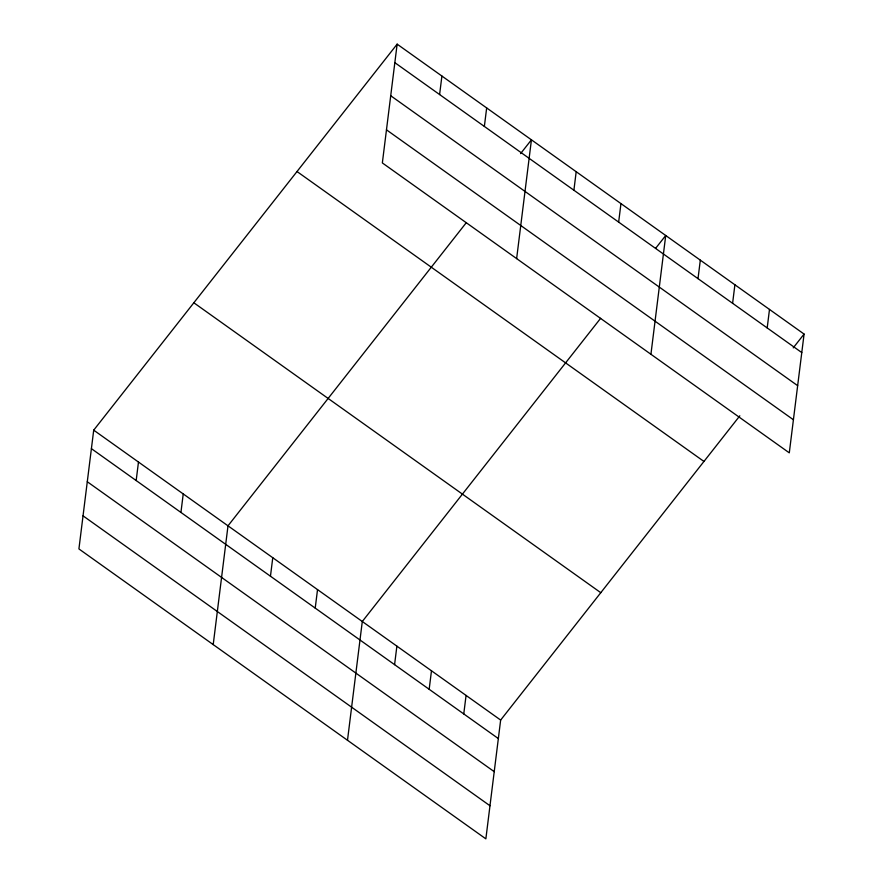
<?xml version="1.0" encoding="UTF-8"?>
<svg xmlns="http://www.w3.org/2000/svg" width="883" height="883" viewBox="0 0 883 883"><rect width="100%" height="100%" fill="white"/><g stroke="black" fill="none" stroke-linecap="round" stroke-linejoin="round"><path stroke-width="1.32" d="M397.14 44.15L382.35 162.936L789.292 452.847L804.082 334.072L397.14 44.15L93.708 430.153L78.918 548.928L485.86 838.85L500.65 720.064L739.833 415.805M136.17 480.54L138.476 462.041M180.938 512.438L183.234 493.928M213.211 644.601L228.002 525.827L466.345 222.615M270.463 576.213L272.77 557.714M315.22 608.111L317.527 589.601M347.494 740.274L362.295 621.5L600.639 318.299M439.602 94.547L441.908 76.037M394.58 664.645L396.886 646.135M484.359 126.435L486.665 107.936M429.171 689.281L431.478 670.782M516.632 258.609L531.434 139.823L520.584 153.62M463.763 713.928L466.069 695.429M573.895 190.22L576.191 171.71M618.652 222.108L620.959 203.609M650.926 354.282L665.727 235.496L655.705 248.233M698.011 278.642L700.318 260.143M732.603 303.288L734.899 284.779M767.195 327.935L769.49 309.425M793.232 347.869L804.082 334.072M394.833 62.649L801.775 352.571M390.716 95.739L797.658 385.661M386.467 129.834L793.409 419.756M297.008 171.534L703.95 461.445M193.841 302.77L600.782 592.692M93.708 430.153L500.65 720.064M91.402 448.652L498.354 738.574M87.285 481.743L494.226 771.665M83.035 515.838L489.988 805.76"/></g></svg>
